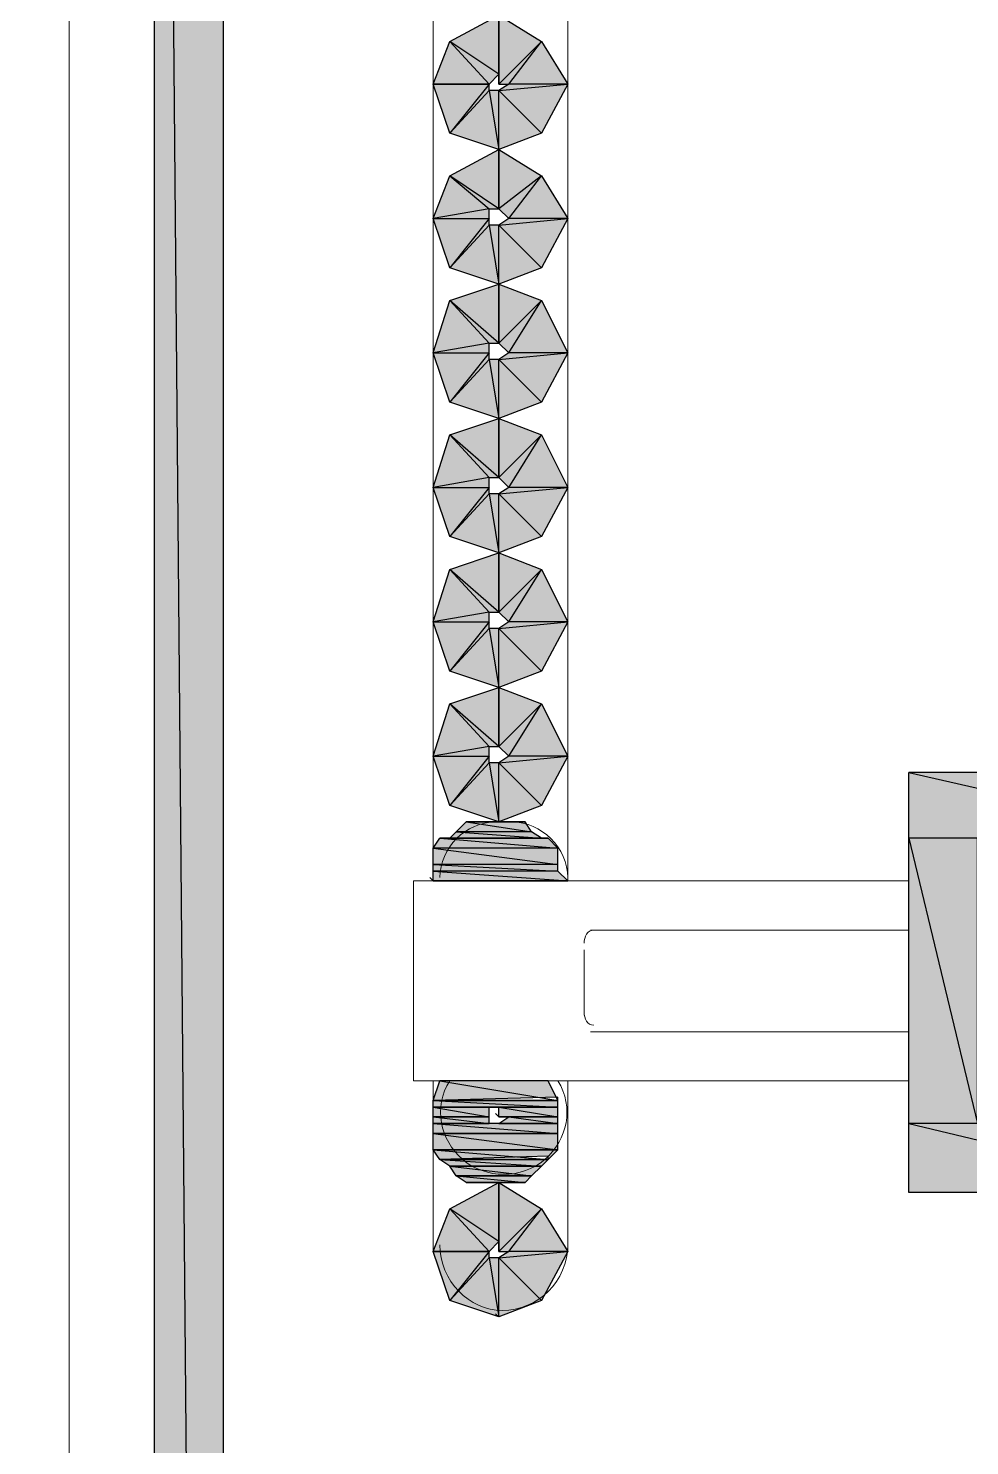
# Model space of a CAD drawing. Header units: millimetres. Extents: x 53 to 176, y -29 to 32.
# Drawn here: x 119.79 to 120.191, y -7.509 to -6.905 of the extents above; entities that cross this region are included whole.
import ezdxf

# ---------------------------------------------------------------- set-up
doc = ezdxf.new("R2010")
doc.units = ezdxf.units.MM
doc.layers.add('15 - Quadro de medição', color=6, linetype='Continuous')

msp = doc.modelspace()

# ---------------------------------------------------------------- hatches: boundary and pattern name
at = {"layer": '15 - Quadro de medição', "true_color": 0x000007}
h = msp.add_hatch(color=7, dxfattribs=at)
h.paths.add_polyline_path([(119.87278, -5.98433), (119.84345, -5.98433), (119.87278, -9.32817)])
h.paths.add_polyline_path([(119.84345, -5.98433), (119.87278, -9.32817), (119.84345, -9.32817)])
h = msp.add_hatch(color=7, dxfattribs=at)
h.paths.add_polyline_path([(119.87278, -5.98433), (119.84345, -5.98433), (119.87278, -9.32817)])
h.paths.add_polyline_path([(119.84345, -5.98433), (119.87278, -9.32817), (119.84345, -9.32817)])
h = msp.add_hatch(color=7, dxfattribs=at)
h.paths.add_polyline_path([(120.01944, -6.92854), (119.9943, -6.92854), (120.00826, -6.91038)])
h.paths.add_polyline_path([(119.9943, -6.92854), (120.00826, -6.91038), (119.99011, -6.92854)])
h.paths.add_polyline_path([(120.00826, -6.91038), (119.99011, -6.92854), (119.99011, -6.89921)])
h.paths.add_polyline_path([(119.99011, -6.92854), (119.99011, -6.89921), (119.99011, -6.92435)])
h.paths.add_polyline_path([(119.99011, -6.89921), (119.99011, -6.92435), (119.96915, -6.91038)])
h.paths.add_polyline_path([(119.99011, -6.92435), (119.96915, -6.91038), (119.98591, -6.92854)])
h.paths.add_polyline_path([(119.96915, -6.91038), (119.98591, -6.92854), (119.96217, -6.92854)])
h = msp.add_hatch(color=7, dxfattribs=at)
h.paths.add_polyline_path([(119.96217, -6.92854), (119.98591, -6.92854), (119.96915, -6.94949)])
h.paths.add_polyline_path([(119.98591, -6.92854), (119.96915, -6.94949), (119.98591, -6.93133)])
h.paths.add_polyline_path([(119.96915, -6.94949), (119.98591, -6.93133), (119.99011, -6.95647)])
h.paths.add_polyline_path([(119.98591, -6.93133), (119.99011, -6.95647), (119.99011, -6.93133)])
h.paths.add_polyline_path([(119.99011, -6.95647), (119.99011, -6.93133), (120.00826, -6.94949)])
h = msp.add_hatch(color=7, dxfattribs=at)
h.paths.add_polyline_path([(120.00826, -6.94949), (119.99011, -6.93133), (120.01944, -6.92854)])
h.paths.add_polyline_path([(119.99011, -6.93133), (120.01944, -6.92854), (119.9943, -6.92854)])
h = msp.add_hatch(color=7, dxfattribs=at)
h.paths.add_polyline_path([(119.99011, -6.95647), (119.99011, -6.98161), (119.96915, -6.96765)])
h.paths.add_polyline_path([(119.99011, -6.98161), (119.96915, -6.96765), (119.98591, -6.98161)])
h.paths.add_polyline_path([(119.96915, -6.96765), (119.98591, -6.98161), (119.96217, -6.98581)])
h.paths.add_polyline_path([(119.98591, -6.98161), (119.96217, -6.98581), (119.98591, -6.98581)])
h.paths.add_polyline_path([(119.96217, -6.98581), (119.98591, -6.98581), (119.96915, -7.00676)])
h.paths.add_polyline_path([(119.98591, -6.98581), (119.96915, -7.00676), (119.98591, -6.9886)])
h.paths.add_polyline_path([(119.96915, -7.00676), (119.98591, -6.9886), (119.99011, -7.01374)])
h.paths.add_polyline_path([(119.98591, -6.9886), (119.99011, -7.01374), (119.99011, -6.9886)])
h.paths.add_polyline_path([(119.99011, -7.01374), (119.99011, -6.9886), (120.00826, -7.00676)])
h = msp.add_hatch(color=7, dxfattribs=at)
h.paths.add_polyline_path([(120.01944, -6.98581), (119.9943, -6.98581), (120.00826, -6.96765)])
h.paths.add_polyline_path([(119.9943, -6.98581), (120.00826, -6.96765), (119.99011, -6.98161)])
h.paths.add_polyline_path([(120.00826, -6.96765), (119.99011, -6.98161), (119.99011, -6.95647)])
h = msp.add_hatch(color=7, dxfattribs=at)
h.paths.add_polyline_path([(120.00826, -7.00676), (119.99011, -6.9886), (120.01944, -6.98581)])
h.paths.add_polyline_path([(119.99011, -6.9886), (120.01944, -6.98581), (119.9943, -6.98581)])
h = msp.add_hatch(color=7, dxfattribs=at)
h.paths.add_polyline_path([(119.99011, -7.01374), (119.99011, -7.03888), (119.96915, -7.02072)])
h.paths.add_polyline_path([(119.99011, -7.03888), (119.96915, -7.02072), (119.98591, -7.03888)])
h.paths.add_polyline_path([(119.96915, -7.02072), (119.98591, -7.03888), (119.96217, -7.04307)])
h.paths.add_polyline_path([(119.98591, -7.03888), (119.96217, -7.04307), (119.98591, -7.04307)])
h.paths.add_polyline_path([(119.96217, -7.04307), (119.98591, -7.04307), (119.96915, -7.06402)])
h.paths.add_polyline_path([(119.98591, -7.04307), (119.96915, -7.06402), (119.98591, -7.04587)])
h.paths.add_polyline_path([(119.96915, -7.06402), (119.98591, -7.04587), (119.99011, -7.07101)])
h.paths.add_polyline_path([(119.98591, -7.04587), (119.99011, -7.07101), (119.99011, -7.04587)])
h.paths.add_polyline_path([(119.99011, -7.07101), (119.99011, -7.04587), (120.00826, -7.06402)])
h = msp.add_hatch(color=7, dxfattribs=at)
h.paths.add_polyline_path([(120.01944, -7.04307), (119.9943, -7.04307), (120.00826, -7.02072)])
h.paths.add_polyline_path([(119.9943, -7.04307), (120.00826, -7.02072), (119.99011, -7.03888)])
h.paths.add_polyline_path([(120.00826, -7.02072), (119.99011, -7.03888), (119.99011, -7.01374)])
h = msp.add_hatch(color=7, dxfattribs=at)
h.paths.add_polyline_path([(120.00826, -7.06402), (119.99011, -7.04587), (120.01944, -7.04307)])
h.paths.add_polyline_path([(119.99011, -7.04587), (120.01944, -7.04307), (119.9943, -7.04307)])
h = msp.add_hatch(color=7, dxfattribs=at)
h.paths.add_polyline_path([(119.99011, -7.07101), (119.99011, -7.09615), (119.96915, -7.07799)])
h.paths.add_polyline_path([(119.99011, -7.09615), (119.96915, -7.07799), (119.98591, -7.09615)])
h.paths.add_polyline_path([(119.96915, -7.07799), (119.98591, -7.09615), (119.96217, -7.10034)])
h.paths.add_polyline_path([(119.98591, -7.09615), (119.96217, -7.10034), (119.98591, -7.10034)])
h.paths.add_polyline_path([(119.96217, -7.10034), (119.98591, -7.10034), (119.96915, -7.12129)])
h.paths.add_polyline_path([(119.98591, -7.10034), (119.96915, -7.12129), (119.98591, -7.10313)])
h.paths.add_polyline_path([(119.96915, -7.12129), (119.98591, -7.10313), (119.99011, -7.12827)])
h.paths.add_polyline_path([(119.98591, -7.10313), (119.99011, -7.12827), (119.99011, -7.10313)])
h.paths.add_polyline_path([(119.99011, -7.12827), (119.99011, -7.10313), (120.00826, -7.12129)])
h = msp.add_hatch(color=7, dxfattribs=at)
h.paths.add_polyline_path([(120.01944, -7.10034), (119.9943, -7.10034), (120.00826, -7.07799)])
h.paths.add_polyline_path([(119.9943, -7.10034), (120.00826, -7.07799), (119.99011, -7.09615)])
h.paths.add_polyline_path([(120.00826, -7.07799), (119.99011, -7.09615), (119.99011, -7.07101)])
h = msp.add_hatch(color=7, dxfattribs=at)
h.paths.add_polyline_path([(120.00826, -7.12129), (119.99011, -7.10313), (120.01944, -7.10034)])
h.paths.add_polyline_path([(119.99011, -7.10313), (120.01944, -7.10034), (119.9943, -7.10034)])
h = msp.add_hatch(color=7, dxfattribs=at)
h.paths.add_polyline_path([(119.99011, -7.12827), (119.99011, -7.15342), (119.96915, -7.13526)])
h.paths.add_polyline_path([(119.99011, -7.15342), (119.96915, -7.13526), (119.98591, -7.15342)])
h.paths.add_polyline_path([(119.96915, -7.13526), (119.98591, -7.15342), (119.96217, -7.15761)])
h.paths.add_polyline_path([(119.98591, -7.15342), (119.96217, -7.15761), (119.98591, -7.15761)])
h.paths.add_polyline_path([(119.96217, -7.15761), (119.98591, -7.15761), (119.96915, -7.17856)])
h.paths.add_polyline_path([(119.98591, -7.15761), (119.96915, -7.17856), (119.98591, -7.1604)])
h.paths.add_polyline_path([(119.96915, -7.17856), (119.98591, -7.1604), (119.99011, -7.18554)])
h.paths.add_polyline_path([(119.98591, -7.1604), (119.99011, -7.18554), (119.99011, -7.1604)])
h.paths.add_polyline_path([(119.99011, -7.18554), (119.99011, -7.1604), (120.00826, -7.17856)])
h = msp.add_hatch(color=7, dxfattribs=at)
h.paths.add_polyline_path([(120.01944, -7.15761), (119.9943, -7.15761), (120.00826, -7.13526)])
h.paths.add_polyline_path([(119.9943, -7.15761), (120.00826, -7.13526), (119.99011, -7.15342)])
h.paths.add_polyline_path([(120.00826, -7.13526), (119.99011, -7.15342), (119.99011, -7.12827)])
h = msp.add_hatch(color=7, dxfattribs=at)
h.paths.add_polyline_path([(120.00826, -7.17856), (119.99011, -7.1604), (120.01944, -7.15761)])
h.paths.add_polyline_path([(119.99011, -7.1604), (120.01944, -7.15761), (119.9943, -7.15761)])
h = msp.add_hatch(color=7, dxfattribs=at)
h.paths.add_polyline_path([(119.99011, -7.18554), (119.99011, -7.21068), (119.96915, -7.19253)])
h.paths.add_polyline_path([(119.99011, -7.21068), (119.96915, -7.19253), (119.98591, -7.21068)])
h.paths.add_polyline_path([(119.96915, -7.19253), (119.98591, -7.21068), (119.96217, -7.21487)])
h.paths.add_polyline_path([(119.98591, -7.21068), (119.96217, -7.21487), (119.98591, -7.21487)])
h.paths.add_polyline_path([(119.96217, -7.21487), (119.98591, -7.21487), (119.96915, -7.23582)])
h.paths.add_polyline_path([(119.98591, -7.21487), (119.96915, -7.23582), (119.98591, -7.21767)])
h.paths.add_polyline_path([(119.96915, -7.23582), (119.98591, -7.21767), (119.99011, -7.24281)])
h.paths.add_polyline_path([(119.98591, -7.21767), (119.99011, -7.24281), (119.99011, -7.21767)])
h.paths.add_polyline_path([(119.99011, -7.24281), (119.99011, -7.21767), (120.00826, -7.23582)])
h = msp.add_hatch(color=7, dxfattribs=at)
h.paths.add_polyline_path([(120.01944, -7.21487), (119.9943, -7.21487), (120.00826, -7.19253)])
h.paths.add_polyline_path([(119.9943, -7.21487), (120.00826, -7.19253), (119.99011, -7.21068)])
h.paths.add_polyline_path([(120.00826, -7.19253), (119.99011, -7.21068), (119.99011, -7.18554)])
h = msp.add_hatch(color=7, dxfattribs=at)
h.paths.add_polyline_path([(120.00826, -7.23582), (119.99011, -7.21767), (120.01944, -7.21487)])
h.paths.add_polyline_path([(119.99011, -7.21767), (120.01944, -7.21487), (119.9943, -7.21487)])
h = msp.add_hatch(color=7, dxfattribs=at)
h.paths.add_polyline_path([(120.28761, -7.22186), (120.1647, -7.22186), (120.28761, -7.24979)])
h.paths.add_polyline_path([(120.1647, -7.22186), (120.28761, -7.24979), (120.1647, -7.24979)])
h = msp.add_hatch(color=7, dxfattribs=at)
h.paths.add_polyline_path([(120.00128, -7.24281), (119.97614, -7.24281), (120.00407, -7.247)])
h.paths.add_polyline_path([(119.97614, -7.24281), (120.00407, -7.247), (119.97195, -7.247)])
h = msp.add_hatch(color=7, dxfattribs=at)
h.paths.add_polyline_path([(120.01106, -7.24979), (119.96496, -7.24979), (120.01525, -7.25398)])
h.paths.add_polyline_path([(119.96496, -7.24979), (120.01525, -7.25398), (119.96217, -7.25398)])
h = msp.add_hatch(color=7, dxfattribs=at)
h.paths.add_polyline_path([(120.00407, -7.247), (119.97195, -7.247), (120.00826, -7.24979)])
h.paths.add_polyline_path([(119.97195, -7.247), (120.00826, -7.24979), (119.96915, -7.24979)])
h = msp.add_hatch(color=7, dxfattribs=at)
h.paths.add_polyline_path([(120.19403, -7.24979), (120.1647, -7.24979), (120.19403, -7.37131)])
h.paths.add_polyline_path([(120.1647, -7.24979), (120.19403, -7.37131), (120.1647, -7.37131)])
h = msp.add_hatch(color=7, dxfattribs=at)
h.paths.add_polyline_path([(120.01525, -7.25398), (119.96217, -7.25398), (120.01525, -7.26097)])
h.paths.add_polyline_path([(119.96217, -7.25398), (120.01525, -7.26097), (119.96217, -7.26097)])
h = msp.add_hatch(color=7, dxfattribs=at)
h.paths.add_polyline_path([(120.01525, -7.26097), (119.96217, -7.26097), (120.01525, -7.26376)])
h.paths.add_polyline_path([(119.96217, -7.26097), (120.01525, -7.26376), (119.96217, -7.26376)])
h = msp.add_hatch(color=7, dxfattribs=at)
h.paths.add_polyline_path([(120.01525, -7.26376), (119.96217, -7.26376), (120.01944, -7.26795)])
h.paths.add_polyline_path([(119.96217, -7.26376), (120.01944, -7.26795), (119.96217, -7.26795)])
h.paths.add_polyline_path([(120.01944, -7.26795), (119.96217, -7.26795)])
h.paths.add_polyline_path([(119.96217, -7.26795), (120.01944, -7.26795), (120.01804, -7.26795)])
h = msp.add_hatch(color=7, dxfattribs=at)
h.paths.add_polyline_path([(120.01106, -7.35315), (119.96496, -7.35315), (120.01525, -7.36153)])
h.paths.add_polyline_path([(119.96496, -7.35315), (120.01525, -7.36153), (119.96217, -7.36153)])
h.paths.add_polyline_path([(120.01525, -7.36153), (119.96217, -7.36153)])
h.paths.add_polyline_path([(119.96217, -7.36153), (120.01525, -7.36153), (120.01525, -7.36014)])
h = msp.add_hatch(color=7, dxfattribs=at)
h.paths.add_polyline_path([(120.01525, -7.36153), (119.96217, -7.36153), (120.01525, -7.36433)])
h.paths.add_polyline_path([(119.96217, -7.36153), (120.01525, -7.36433), (119.96217, -7.36433)])
h.paths.add_polyline_path([(120.01525, -7.36433), (119.96217, -7.36433)])
h.paths.add_polyline_path([(119.96217, -7.36433), (120.01525, -7.36433)])
h.paths.add_polyline_path([(120.01525, -7.36433), (119.96217, -7.36433)])
h.paths.add_polyline_path([(120.01525, -7.36433), (119.96217, -7.36433)])
h = msp.add_hatch(color=7, dxfattribs=at)
h.paths.add_polyline_path([(119.98591, -7.36433), (119.96217, -7.36433), (119.98591, -7.36852)])
h.paths.add_polyline_path([(119.96217, -7.36433), (119.98591, -7.36852), (119.96217, -7.36852)])
h = msp.add_hatch(color=7, dxfattribs=at)
h.paths.add_polyline_path([(120.01525, -7.36433), (119.99011, -7.36433), (120.01525, -7.36852)])
h.paths.add_polyline_path([(119.99011, -7.36433), (120.01525, -7.36852), (119.99011, -7.36852)])
h = msp.add_hatch(color=7, dxfattribs=at)
h.paths.add_polyline_path([(119.98591, -7.36852), (119.96217, -7.36852), (119.98591, -7.37131)])
h.paths.add_polyline_path([(119.96217, -7.36852), (119.98591, -7.37131), (119.96217, -7.37131)])
h = msp.add_hatch(color=7, dxfattribs=at)
h.paths.add_polyline_path([(120.01525, -7.37131), (119.96217, -7.37131), (120.01525, -7.3755)])
h.paths.add_polyline_path([(119.96217, -7.37131), (120.01525, -7.3755), (119.96217, -7.3755)])
h.paths.add_polyline_path([(120.01525, -7.3755), (119.96217, -7.3755)])
h.paths.add_polyline_path([(119.96217, -7.3755), (120.01525, -7.3755)])
h = msp.add_hatch(color=7, dxfattribs=at)
h.paths.add_polyline_path([(120.01525, -7.36852), (119.9943, -7.36852), (120.01525, -7.37131)])
h.paths.add_polyline_path([(119.9943, -7.36852), (120.01525, -7.37131), (119.99011, -7.37131)])
h = msp.add_hatch(color=7, dxfattribs=at)
h.paths.add_polyline_path([(120.28761, -7.37131), (120.1647, -7.37131), (120.28761, -7.40064)])
h.paths.add_polyline_path([(120.1647, -7.37131), (120.28761, -7.40064), (120.1647, -7.40064)])
h = msp.add_hatch(color=7, dxfattribs=at)
h.paths.add_polyline_path([(120.01525, -7.3755), (119.96217, -7.3755), (120.01525, -7.38248)])
h.paths.add_polyline_path([(119.96217, -7.3755), (120.01525, -7.38248), (119.96217, -7.38248)])
h.paths.add_polyline_path([(120.01525, -7.38248), (119.96217, -7.38248)])
h.paths.add_polyline_path([(119.96217, -7.38248), (120.01525, -7.38248)])
h = msp.add_hatch(color=7, dxfattribs=at)
h.paths.add_polyline_path([(120.01525, -7.38248), (119.96217, -7.38248), (120.01106, -7.38667)])
h.paths.add_polyline_path([(119.96217, -7.38248), (120.01106, -7.38667), (119.96496, -7.38667)])
h.paths.add_polyline_path([(120.01106, -7.38667), (119.96496, -7.38667)])
h.paths.add_polyline_path([(119.96496, -7.38667), (120.01106, -7.38667), (120.01106, -7.38528)])
h = msp.add_hatch(color=7, dxfattribs=at)
h.paths.add_polyline_path([(120.01106, -7.38667), (119.96496, -7.38667), (120.00826, -7.38947)])
h.paths.add_polyline_path([(119.96496, -7.38667), (120.00826, -7.38947), (119.96915, -7.38947)])
h.paths.add_polyline_path([(120.00826, -7.38947), (119.96915, -7.38947)])
h.paths.add_polyline_path([(119.96915, -7.38947), (120.00826, -7.38947)])
h = msp.add_hatch(color=7, dxfattribs=at)
h.paths.add_polyline_path([(120.00826, -7.38947), (119.96915, -7.38947), (120.00407, -7.39366)])
h.paths.add_polyline_path([(119.96915, -7.38947), (120.00407, -7.39366), (119.97195, -7.39366)])
h.paths.add_polyline_path([(120.00407, -7.39366), (119.97195, -7.39366)])
h.paths.add_polyline_path([(119.97195, -7.39366), (120.00407, -7.39366)])
h = msp.add_hatch(color=7, dxfattribs=at)
h.paths.add_polyline_path([(120.00407, -7.39366), (119.97195, -7.39366), (120.00128, -7.39645)])
h.paths.add_polyline_path([(119.97195, -7.39366), (120.00128, -7.39645), (119.97614, -7.39645)])
h = msp.add_hatch(color=7, dxfattribs=at)
h.paths.add_polyline_path([(120.01944, -7.42578), (119.9943, -7.42578), (120.00826, -7.40763)])
h.paths.add_polyline_path([(119.9943, -7.42578), (120.00826, -7.40763), (119.99011, -7.42578)])
h.paths.add_polyline_path([(120.00826, -7.40763), (119.99011, -7.42578), (119.99011, -7.39645)])
h.paths.add_polyline_path([(119.99011, -7.42578), (119.99011, -7.39645), (119.99011, -7.42159)])
h.paths.add_polyline_path([(119.99011, -7.39645), (119.99011, -7.42159), (119.96915, -7.40763)])
h.paths.add_polyline_path([(119.99011, -7.42159), (119.96915, -7.40763), (119.98591, -7.42578)])
h.paths.add_polyline_path([(119.96915, -7.40763), (119.98591, -7.42578), (119.96217, -7.42578)])
h = msp.add_hatch(color=7, dxfattribs=at)
h.paths.add_polyline_path([(119.98312, -7.39645), (119.9943, -7.39645), (119.9929, -7.39645)])
h.paths.add_polyline_path([(119.9943, -7.39645), (119.9929, -7.39645), (119.98312, -7.39645)])
h = msp.add_hatch(color=7, dxfattribs=at)
h.paths.add_polyline_path([(119.96217, -7.42578), (119.98591, -7.42578), (119.96915, -7.44674)])
h.paths.add_polyline_path([(119.98591, -7.42578), (119.96915, -7.44674), (119.98591, -7.42858)])
h.paths.add_polyline_path([(119.96915, -7.44674), (119.98591, -7.42858), (119.99011, -7.45372)])
h.paths.add_polyline_path([(119.98591, -7.42858), (119.99011, -7.45372), (119.99011, -7.42858)])
h.paths.add_polyline_path([(119.99011, -7.45372), (119.99011, -7.42858), (120.00826, -7.44674)])
h = msp.add_hatch(color=7, dxfattribs=at)
h.paths.add_polyline_path([(120.00826, -7.44674), (119.99011, -7.42858), (120.01944, -7.42578)])
h.paths.add_polyline_path([(119.99011, -7.42858), (120.01944, -7.42578), (119.9943, -7.42578)])

# ---------------------------------------------------------------- linework, layer by layer
at = {"layer": '15 - Quadro de medição', "color": 7, "linetype": 'Continuous', "lineweight": 20, "true_color": 0x000007}
for points in [[(117.95223, -5.61978), (119.80713, -5.61978), (119.80713, -9.32817), (117.95223, -9.32817)], [(119.80713, -5.61978), (121.66063, -5.61978), (121.66063, -9.32817), (119.80713, -9.32817)], [(120.73458, -7.22186), (121.30585, -7.22186), (121.30585, -7.40064), (120.1647, -7.40064), (120.1647, -7.22186)]]:
    msp.add_lwpolyline(points, close=True, dxfattribs=at)
for points in [[(119.87278, -9.32817), (119.87278, -5.76923), (119.87278, -5.76923)], [(119.80713, -5.84884), (119.80713, -9.32817), (117.95223, -9.32817), (117.95223, -5.84884)], [(121.66063, -5.84884), (121.66063, -9.32817), (119.80713, -9.32817), (119.80713, -5.84884)], [(119.84345, -5.98433), (119.84345, -9.32817), (119.87278, -9.32817), (119.82948, -9.32817)], [(119.87278, -9.32817), (119.84345, -9.32817), (119.84345, -5.98433)], [(119.96217, -7.26795), (119.96217, -6.36006), (119.96217, -6.36006)], [(120.01944, -6.36006), (120.01944, -7.26795), (120.01944, -7.26795)], [(119.9943, -7.24281), (119.99011, -7.24281), (119.98591, -7.24281)], [(120.1647, -7.26795), (119.95379, -7.26795), (119.95379, -7.35315), (120.1647, -7.35315)], [(119.95379, -7.26795), (120.05855, -7.26795), (120.05855, -7.26795)], [(119.96217, -7.26795), (119.96077, -7.26655), (119.96077, -7.26655)], [(120.01944, -7.26795), (120.01804, -7.26655), (120.01804, -7.26655)], [(120.02921, -7.2889), (120.1647, -7.2889), (120.1647, -7.2889)], [(120.02642, -7.32522), (120.02642, -7.29728), (120.02642, -7.29728)], [(120.1647, -7.3322), (120.02921, -7.3322), (120.02921, -7.3322)], [(119.96217, -7.42578), (119.96217, -7.35315), (119.96217, -7.35315)], [(120.01944, -7.35315), (120.01944, -7.42578), (120.01944, -7.42578)], [(119.99011, -7.36852), (119.98871, -7.36712), (119.98871, -7.36712)], [(119.99011, -7.45372), (119.98871, -7.45232), (119.98871, -7.45232)]]:
    msp.add_lwpolyline(points, dxfattribs=at)
at = {"layer": '15 - Quadro de medição', "color": 7, "linetype": 'Continuous', "lineweight": -2, "true_color": 0x000007}
for points in [[(119.87278, -5.98433), (119.84345, -5.98433), (119.87278, -9.32817)], [(119.84345, -5.98433), (119.87278, -9.32817), (119.84345, -9.32817)], [(119.87278, -5.98433), (119.84345, -5.98433), (119.87278, -9.32817)], [(119.84345, -5.98433), (119.87278, -9.32817), (119.84345, -9.32817)], [(119.99011, -6.89921), (119.99011, -6.92435), (119.96915, -6.91038)], [(120.00826, -6.91038), (119.99011, -6.92854), (119.99011, -6.89921)], [(119.99011, -6.92854), (119.99011, -6.89921), (119.99011, -6.92435)], [(119.96915, -6.91038), (119.98591, -6.92854), (119.96217, -6.92854)], [(119.99011, -6.92435), (119.96915, -6.91038), (119.98591, -6.92854)], [(119.9943, -6.92854), (120.00826, -6.91038), (119.99011, -6.92854)], [(120.01944, -6.92854), (119.9943, -6.92854), (120.00826, -6.91038)], [(119.96217, -6.92854), (119.98591, -6.92854), (119.96915, -6.94949)], [(119.98591, -6.92854), (119.96915, -6.94949), (119.98591, -6.93133)], [(120.00826, -6.94949), (119.99011, -6.93133), (120.01944, -6.92854)], [(119.99011, -6.93133), (120.01944, -6.92854), (119.9943, -6.92854)], [(119.96915, -6.94949), (119.98591, -6.93133), (119.99011, -6.95647)], [(119.98591, -6.93133), (119.99011, -6.95647), (119.99011, -6.93133)], [(119.99011, -6.95647), (119.99011, -6.93133), (120.00826, -6.94949)], [(119.99011, -6.95647), (119.99011, -6.98161), (119.96915, -6.96765)], [(120.00826, -6.96765), (119.99011, -6.98161), (119.99011, -6.95647)], [(119.96915, -6.96765), (119.98591, -6.98161), (119.96217, -6.98581)], [(119.99011, -6.98161), (119.96915, -6.96765), (119.98591, -6.98161)], [(119.9943, -6.98581), (120.00826, -6.96765), (119.99011, -6.98161)], [(120.01944, -6.98581), (119.9943, -6.98581), (120.00826, -6.96765)], [(119.98591, -6.98161), (119.96217, -6.98581), (119.98591, -6.98581)], [(119.96217, -6.98581), (119.98591, -6.98581), (119.96915, -7.00676)], [(119.98591, -6.98581), (119.96915, -7.00676), (119.98591, -6.9886)], [(119.96915, -7.00676), (119.98591, -6.9886), (119.99011, -7.01374)], [(119.98591, -6.9886), (119.99011, -7.01374), (119.99011, -6.9886)], [(120.00826, -7.00676), (119.99011, -6.9886), (120.01944, -6.98581)], [(119.99011, -6.9886), (120.01944, -6.98581), (119.9943, -6.98581)], [(119.99011, -7.01374), (119.99011, -6.9886), (120.00826, -7.00676)], [(119.99011, -7.01374), (119.99011, -7.03888), (119.96915, -7.02072)], [(120.00826, -7.02072), (119.99011, -7.03888), (119.99011, -7.01374)], [(119.96915, -7.02072), (119.98591, -7.03888), (119.96217, -7.04307)], [(119.99011, -7.03888), (119.96915, -7.02072), (119.98591, -7.03888)], [(119.9943, -7.04307), (120.00826, -7.02072), (119.99011, -7.03888)], [(120.01944, -7.04307), (119.9943, -7.04307), (120.00826, -7.02072)], [(119.98591, -7.03888), (119.96217, -7.04307), (119.98591, -7.04307)], [(119.96217, -7.04307), (119.98591, -7.04307), (119.96915, -7.06402)], [(119.98591, -7.04307), (119.96915, -7.06402), (119.98591, -7.04587)], [(120.00826, -7.06402), (119.99011, -7.04587), (120.01944, -7.04307)], [(119.99011, -7.04587), (120.01944, -7.04307), (119.9943, -7.04307)], [(119.96915, -7.06402), (119.98591, -7.04587), (119.99011, -7.07101)], [(119.98591, -7.04587), (119.99011, -7.07101), (119.99011, -7.04587)], [(119.99011, -7.07101), (119.99011, -7.04587), (120.00826, -7.06402)], [(119.99011, -7.07101), (119.99011, -7.09615), (119.96915, -7.07799)], [(120.00826, -7.07799), (119.99011, -7.09615), (119.99011, -7.07101)], [(119.96915, -7.07799), (119.98591, -7.09615), (119.96217, -7.10034)], [(119.99011, -7.09615), (119.96915, -7.07799), (119.98591, -7.09615)], [(119.9943, -7.10034), (120.00826, -7.07799), (119.99011, -7.09615)], [(120.01944, -7.10034), (119.9943, -7.10034), (120.00826, -7.07799)], [(119.98591, -7.09615), (119.96217, -7.10034), (119.98591, -7.10034)], [(119.96217, -7.10034), (119.98591, -7.10034), (119.96915, -7.12129)], [(119.98591, -7.10034), (119.96915, -7.12129), (119.98591, -7.10313)], [(119.96915, -7.12129), (119.98591, -7.10313), (119.99011, -7.12827)], [(119.98591, -7.10313), (119.99011, -7.12827), (119.99011, -7.10313)], [(120.00826, -7.12129), (119.99011, -7.10313), (120.01944, -7.10034)], [(119.99011, -7.10313), (120.01944, -7.10034), (119.9943, -7.10034)], [(119.99011, -7.12827), (119.99011, -7.10313), (120.00826, -7.12129)], [(119.99011, -7.12827), (119.99011, -7.15342), (119.96915, -7.13526)], [(120.00826, -7.13526), (119.99011, -7.15342), (119.99011, -7.12827)], [(119.96915, -7.13526), (119.98591, -7.15342), (119.96217, -7.15761)], [(119.99011, -7.15342), (119.96915, -7.13526), (119.98591, -7.15342)], [(119.9943, -7.15761), (120.00826, -7.13526), (119.99011, -7.15342)], [(120.01944, -7.15761), (119.9943, -7.15761), (120.00826, -7.13526)], [(119.98591, -7.15342), (119.96217, -7.15761), (119.98591, -7.15761)], [(119.96217, -7.15761), (119.98591, -7.15761), (119.96915, -7.17856)], [(119.98591, -7.15761), (119.96915, -7.17856), (119.98591, -7.1604)], [(119.96915, -7.17856), (119.98591, -7.1604), (119.99011, -7.18554)], [(119.98591, -7.1604), (119.99011, -7.18554), (119.99011, -7.1604)], [(120.00826, -7.17856), (119.99011, -7.1604), (120.01944, -7.15761)], [(119.99011, -7.1604), (120.01944, -7.15761), (119.9943, -7.15761)], [(119.99011, -7.18554), (119.99011, -7.1604), (120.00826, -7.17856)], [(119.99011, -7.18554), (119.99011, -7.21068), (119.96915, -7.19253)], [(120.00826, -7.19253), (119.99011, -7.21068), (119.99011, -7.18554)], [(119.96915, -7.19253), (119.98591, -7.21068), (119.96217, -7.21487)], [(119.99011, -7.21068), (119.96915, -7.19253), (119.98591, -7.21068)], [(119.9943, -7.21487), (120.00826, -7.19253), (119.99011, -7.21068)], [(120.01944, -7.21487), (119.9943, -7.21487), (120.00826, -7.19253)], [(119.98591, -7.21068), (119.96217, -7.21487), (119.98591, -7.21487)], [(119.96217, -7.21487), (119.98591, -7.21487), (119.96915, -7.23582)], [(119.98591, -7.21487), (119.96915, -7.23582), (119.98591, -7.21767)], [(119.96915, -7.23582), (119.98591, -7.21767), (119.99011, -7.24281)], [(119.98591, -7.21767), (119.99011, -7.24281), (119.99011, -7.21767)], [(120.00826, -7.23582), (119.99011, -7.21767), (120.01944, -7.21487)], [(119.99011, -7.21767), (120.01944, -7.21487), (119.9943, -7.21487)], [(119.99011, -7.24281), (119.99011, -7.21767), (120.00826, -7.23582)], [(120.28761, -7.22186), (120.1647, -7.22186), (120.28761, -7.24979)], [(120.1647, -7.22186), (120.28761, -7.24979), (120.1647, -7.24979)], [(119.97614, -7.24281), (120.00407, -7.247), (119.97195, -7.247)], [(119.97893, -7.24281), (120.00128, -7.24281), (119.97614, -7.24281)], [(120.00128, -7.24281), (119.97614, -7.24281), (120.00407, -7.247)], [(119.98591, -7.24281), (119.99709, -7.24281), (119.97893, -7.24281)], [(119.99709, -7.24281), (119.97893, -7.24281), (120.00128, -7.24281)], [(119.9943, -7.24281), (119.98591, -7.24281), (119.99709, -7.24281)], [(119.96496, -7.24979), (120.01525, -7.25398), (119.96217, -7.25398)], [(119.96915, -7.24979), (120.01106, -7.24979), (119.96496, -7.24979)], [(120.01106, -7.24979), (119.96496, -7.24979), (120.01525, -7.25398)], [(119.97195, -7.247), (120.00826, -7.24979), (119.96915, -7.24979)], [(120.00826, -7.24979), (119.96915, -7.24979), (120.01106, -7.24979)], [(120.00407, -7.247), (119.97195, -7.247), (120.00826, -7.24979)], [(120.19403, -7.24979), (120.1647, -7.24979), (120.19403, -7.37131)], [(120.1647, -7.24979), (120.19403, -7.37131), (120.1647, -7.37131)], [(120.01525, -7.25398), (119.96217, -7.25398), (120.01525, -7.26097)], [(119.96217, -7.25398), (120.01525, -7.26097), (119.96217, -7.26097)], [(120.01525, -7.26097), (119.96217, -7.26097), (120.01525, -7.26376)], [(119.96217, -7.26097), (120.01525, -7.26376), (119.96217, -7.26376)], [(120.01525, -7.26376), (119.96217, -7.26376), (120.01944, -7.26795)], [(119.96217, -7.26376), (120.01944, -7.26795), (119.96217, -7.26795)], [(120.01944, -7.26795), (119.96217, -7.26795)], [(119.96217, -7.26795), (120.01944, -7.26795), (120.01804, -7.26795)], [(119.96496, -7.35315), (120.01525, -7.36153), (119.96217, -7.36153)], [(120.01106, -7.35315), (119.96496, -7.35315), (120.01525, -7.36153)], [(119.96217, -7.36153), (120.01525, -7.36153), (120.01525, -7.36014)], [(120.01525, -7.36153), (119.96217, -7.36153)], [(120.01525, -7.36153), (119.96217, -7.36153), (120.01525, -7.36433)], [(119.96217, -7.36153), (120.01525, -7.36433), (119.96217, -7.36433)], [(120.01525, -7.36433), (119.96217, -7.36433)], [(119.96217, -7.36433), (120.01525, -7.36433), (120.01525, -7.36433)], [(120.01525, -7.36433), (120.01525, -7.36433), (119.96217, -7.36433)], [(120.01525, -7.36433), (119.96217, -7.36433)], [(119.96217, -7.36433), (119.98591, -7.36433), (119.98591, -7.36433)], [(119.98591, -7.36433), (119.98591, -7.36433), (119.96217, -7.36433)], [(119.96217, -7.36433), (119.98591, -7.36433), (119.98591, -7.36433)], [(119.98591, -7.36433), (119.98591, -7.36433), (119.96217, -7.36433)], [(119.98591, -7.36433), (119.96217, -7.36433), (119.98591, -7.36852)], [(119.96217, -7.36433), (119.98591, -7.36852), (119.96217, -7.36852)], [(119.99011, -7.36433), (120.01525, -7.36433), (120.01525, -7.36433)], [(120.01525, -7.36433), (120.01525, -7.36433), (119.99011, -7.36433)], [(119.99011, -7.36433), (120.01525, -7.36433), (120.01525, -7.36433)], [(120.01525, -7.36433), (120.01525, -7.36433), (119.99011, -7.36433)], [(120.01525, -7.36433), (119.99011, -7.36433), (120.01525, -7.36852)], [(119.99011, -7.36433), (120.01525, -7.36852), (119.99011, -7.36852)], [(119.96217, -7.36852), (119.98591, -7.36852), (119.98591, -7.36852)], [(119.98591, -7.36852), (119.98591, -7.36852), (119.96217, -7.36852)], [(119.96217, -7.36852), (119.98591, -7.36852), (119.98591, -7.36852)], [(119.98591, -7.36852), (119.98591, -7.36852), (119.96217, -7.36852)], [(119.96217, -7.36852), (119.98591, -7.36852), (119.98591, -7.36852)], [(119.98591, -7.36852), (119.98591, -7.36852), (119.96217, -7.36852)], [(119.98591, -7.36852), (119.96217, -7.36852)], [(119.96217, -7.36852), (119.98591, -7.36852), (119.98591, -7.36852)], [(119.96217, -7.36852), (119.98591, -7.36852), (119.98591, -7.36852)], [(119.98591, -7.36852), (119.98591, -7.36852), (119.96217, -7.36852)], [(119.96217, -7.36852), (119.98591, -7.36852), (119.98591, -7.36852)], [(119.98591, -7.36852), (119.98591, -7.36852), (119.96217, -7.36852)], [(119.96217, -7.36852), (119.98591, -7.36852), (119.98591, -7.36852)], [(119.98591, -7.36852), (119.98591, -7.36852), (119.96217, -7.36852)], [(119.98591, -7.36852), (119.96217, -7.36852), (119.98591, -7.37131)], [(119.96217, -7.36852), (119.98591, -7.37131), (119.96217, -7.37131)], [(119.96217, -7.37131), (119.98591, -7.37131), (119.98591, -7.37131)], [(119.98591, -7.37131), (119.98591, -7.37131), (119.96217, -7.37131)], [(119.96217, -7.37131), (119.98591, -7.37131), (119.98591, -7.37131)], [(119.98591, -7.37131), (119.98591, -7.37131), (119.96217, -7.37131)], [(119.96217, -7.37131), (119.98591, -7.37131), (119.98591, -7.37131)], [(119.98591, -7.37131), (119.98591, -7.37131), (119.96217, -7.37131)], [(119.96217, -7.37131), (119.98591, -7.37131), (119.98591, -7.37131)], [(119.98591, -7.37131), (119.98591, -7.37131), (119.96217, -7.37131)], [(119.96217, -7.37131), (119.98591, -7.37131), (119.98591, -7.37131)], [(119.98591, -7.37131), (119.98591, -7.37131), (119.96217, -7.37131)], [(119.96217, -7.37131), (119.98591, -7.37131), (119.98591, -7.37131)], [(119.98591, -7.37131), (119.98591, -7.37131), (119.96217, -7.37131)], [(119.96217, -7.37131), (119.98591, -7.37131), (119.98591, -7.37131)], [(119.98591, -7.37131), (119.98591, -7.37131), (119.96217, -7.37131)], [(120.01525, -7.37131), (119.96217, -7.37131), (120.01525, -7.3755)], [(119.96217, -7.37131), (120.01525, -7.3755), (119.96217, -7.3755)], [(119.99011, -7.36852), (120.01525, -7.36852), (120.01525, -7.36852)], [(120.01525, -7.36852), (120.01525, -7.36852), (119.99011, -7.36852)], [(119.99011, -7.36852), (120.01525, -7.36852), (120.01525, -7.36852)], [(120.01525, -7.36852), (120.01525, -7.36852), (119.99011, -7.36852)], [(119.99011, -7.36852), (120.01525, -7.36852), (120.01525, -7.36852)], [(120.01525, -7.36852), (120.01525, -7.36852), (119.99011, -7.36852)], [(120.01525, -7.36852), (119.99011, -7.36852)], [(119.99011, -7.36852), (120.01525, -7.36852), (119.9943, -7.36852)], [(119.9943, -7.36852), (120.01525, -7.37131), (119.99011, -7.37131)], [(119.99011, -7.37131), (120.01525, -7.37131), (120.01525, -7.37131)], [(120.01525, -7.37131), (120.01525, -7.37131), (119.99011, -7.37131)], [(120.01525, -7.37131), (119.99011, -7.37131)], [(119.99011, -7.37131), (120.01525, -7.37131), (120.01525, -7.37131)], [(119.99011, -7.37131), (120.01525, -7.37131), (120.01525, -7.37131)], [(120.01525, -7.37131), (120.01525, -7.37131), (119.99011, -7.37131)], [(119.99011, -7.37131), (120.01525, -7.37131), (120.01525, -7.37131)], [(120.01525, -7.37131), (120.01525, -7.37131), (119.99011, -7.37131)], [(119.99011, -7.37131), (120.01525, -7.37131), (120.01525, -7.37131)], [(120.01525, -7.37131), (120.01525, -7.37131), (119.99011, -7.37131)], [(119.99011, -7.37131), (120.01525, -7.37131), (120.01525, -7.37131)], [(120.01525, -7.37131), (120.01525, -7.37131), (119.99011, -7.37131)], [(119.99011, -7.37131), (120.01525, -7.37131), (120.01525, -7.37131)], [(120.01525, -7.37131), (120.01525, -7.37131), (119.99011, -7.37131)], [(119.9943, -7.36852), (120.01525, -7.36852), (120.01525, -7.36852)], [(120.01525, -7.36852), (120.01525, -7.36852), (119.9943, -7.36852)], [(119.9943, -7.36852), (120.01525, -7.36852), (120.01525, -7.36852)], [(120.01525, -7.36852), (120.01525, -7.36852), (119.9943, -7.36852)], [(120.01525, -7.36852), (119.9943, -7.36852), (120.01525, -7.37131)], [(120.28761, -7.37131), (120.1647, -7.37131), (120.28761, -7.40064)], [(120.1647, -7.37131), (120.28761, -7.40064), (120.1647, -7.40064)], [(120.01525, -7.3755), (119.96217, -7.3755)], [(119.96217, -7.3755), (120.01525, -7.3755), (120.01525, -7.3755)], [(120.01525, -7.3755), (119.96217, -7.3755), (120.01525, -7.38248)], [(119.96217, -7.3755), (120.01525, -7.38248), (119.96217, -7.38248)], [(120.01525, -7.38248), (119.96217, -7.38248)], [(119.96217, -7.38248), (120.01525, -7.38248), (120.01525, -7.38248)], [(120.01525, -7.38248), (119.96217, -7.38248), (120.01106, -7.38667)], [(119.96217, -7.38248), (120.01106, -7.38667), (119.96496, -7.38667)], [(119.96496, -7.38667), (120.01106, -7.38667), (120.01106, -7.38528)], [(120.01106, -7.38667), (119.96496, -7.38667)], [(120.01106, -7.38667), (119.96496, -7.38667), (120.00826, -7.38947)], [(119.96496, -7.38667), (120.00826, -7.38947), (119.96915, -7.38947)], [(120.00826, -7.38947), (119.96915, -7.38947)], [(119.96915, -7.38947), (120.00826, -7.38947), (120.00826, -7.38947)], [(120.00826, -7.38947), (119.96915, -7.38947), (120.00407, -7.39366)], [(119.96915, -7.38947), (120.00407, -7.39366), (119.97195, -7.39366)], [(120.00407, -7.39366), (119.97195, -7.39366)], [(119.97195, -7.39366), (120.00407, -7.39366), (120.00407, -7.39366)], [(120.00407, -7.39366), (119.97195, -7.39366), (120.00128, -7.39645)], [(119.97195, -7.39366), (120.00128, -7.39645), (119.97614, -7.39645)], [(119.99011, -7.39645), (119.99011, -7.42159), (119.96915, -7.40763)], [(120.00128, -7.39645), (119.97614, -7.39645), (119.99709, -7.39645)], [(119.97614, -7.39645), (119.99709, -7.39645), (119.97893, -7.39645)], [(119.99709, -7.39645), (119.97893, -7.39645), (119.9943, -7.39645)], [(119.97893, -7.39645), (119.9943, -7.39645), (119.98312, -7.39645)], [(119.9943, -7.39645), (119.98312, -7.39645), (119.98591, -7.39645)], [(119.98312, -7.39645), (119.9943, -7.39645), (119.9929, -7.39645)], [(119.9943, -7.39645), (119.9929, -7.39645), (119.98312, -7.39645)], [(120.00826, -7.40763), (119.99011, -7.42578), (119.99011, -7.39645)], [(119.99011, -7.42578), (119.99011, -7.39645), (119.99011, -7.42159)], [(119.96915, -7.40763), (119.98591, -7.42578), (119.96217, -7.42578)], [(119.99011, -7.42159), (119.96915, -7.40763), (119.98591, -7.42578)], [(119.9943, -7.42578), (120.00826, -7.40763), (119.99011, -7.42578)], [(120.01944, -7.42578), (119.9943, -7.42578), (120.00826, -7.40763)], [(119.96217, -7.42578), (119.98591, -7.42578), (119.96915, -7.44674)], [(119.98591, -7.42578), (119.96915, -7.44674), (119.98591, -7.42858)], [(120.00826, -7.44674), (119.99011, -7.42858), (120.01944, -7.42578)], [(119.99011, -7.42858), (120.01944, -7.42578), (119.9943, -7.42578)], [(119.96915, -7.44674), (119.98591, -7.42858), (119.99011, -7.45372)], [(119.98591, -7.42858), (119.99011, -7.45372), (119.99011, -7.42858)], [(119.99011, -7.45372), (119.99011, -7.42858), (120.00826, -7.44674)]]:
    msp.add_lwpolyline(points, close=True, dxfattribs=at)
at = {"layer": '15 - Quadro de medição', "color": 7, "linetype": 'Continuous', "lineweight": 20, "true_color": 0x000007}
for points, knots in [([(120.47757, -6.03741), (120.24432, -6.15753), (120.1228, -6.42291), (120.18565, -6.67852), (120.18565, -6.67852), (120.24711, -6.93413), (120.47618, -7.11431), (120.73877, -7.11431), (120.73877, -7.11431), (121.00276, -7.11431), (121.23182, -6.93413), (121.29328, -6.67852), (121.29328, -6.67852), (121.35614, -6.42291), (121.23462, -6.15753), (120.99996, -6.03741)], [0, 0, 0, 0, 0.0625, 0.0625, 0.0625, 0.062501, 0.125, 0.125, 0.125, 0.125001, 0.1875, 0.1875, 0.1875, 0.187501, 1, 1, 1, 1]), ([(119.96915, -7.35315), (119.96217, -7.36433), (119.96496, -7.37829), (119.97474, -7.38667), (119.97474, -7.38667), (119.98452, -7.39506), (119.99988, -7.39506), (120.00966, -7.38667), (120.00966, -7.38667), (120.01944, -7.37829), (120.02223, -7.36433), (120.01525, -7.35315)], [0, 0, 0, 0, 0.083333, 0.083333, 0.083333, 0.083334, 0.166667, 0.166667, 0.166667, 0.166668, 1, 1, 1, 1])]:
    msp.add_open_spline(points, degree=3, knots=knots, dxfattribs=at)
for points in [[(119.98871, -7.24281), (119.97614, -7.24281), (119.96496, -7.25398), (119.96496, -7.26655)], [(120.01944, -7.26655), (120.01944, -7.25398), (120.00826, -7.24281), (119.99569, -7.24281)], [(120.03061, -7.2889), (120.02782, -7.2889), (120.02642, -7.2917), (120.02642, -7.29449)], [(120.02642, -7.32382), (120.02642, -7.32661), (120.02782, -7.32941), (120.03061, -7.32941)], [(119.96496, -7.42299), (119.96496, -7.43835), (119.97753, -7.45093), (119.9915, -7.45093)], [(119.9915, -7.45093), (120.00687, -7.45093), (120.01944, -7.43835), (120.01944, -7.42299)]]:
    msp.add_open_spline(points, degree=3, dxfattribs=at)

doc.saveas('drawing.dxf')
